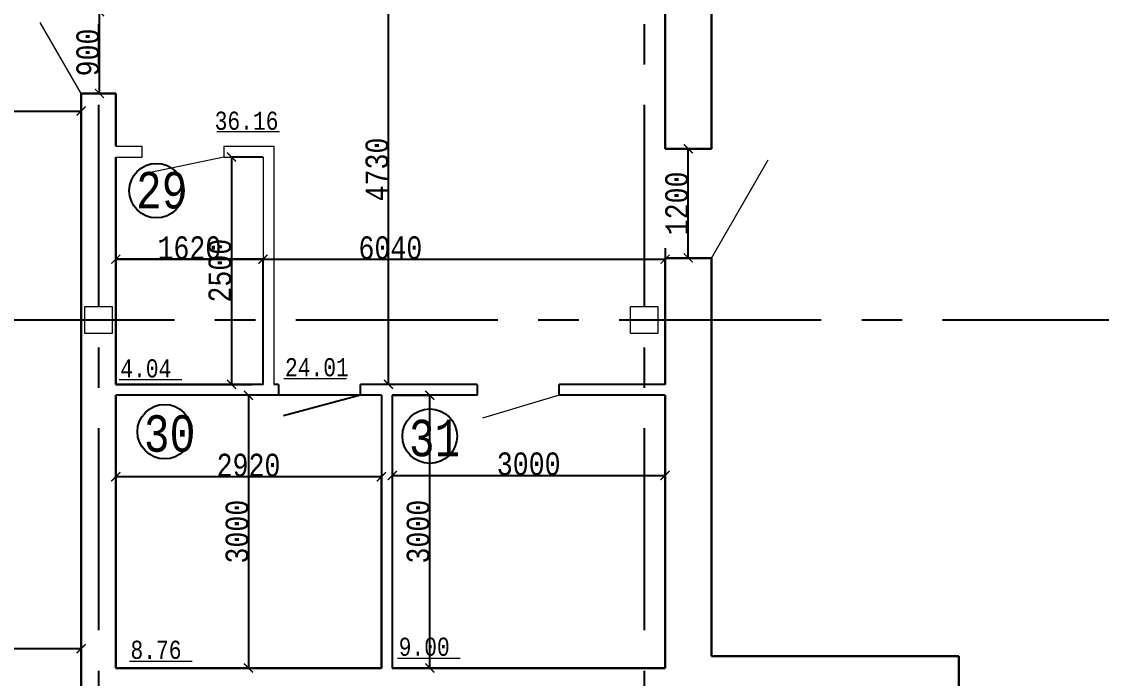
# Model space of a CAD drawing. Header units: millimetres. Extents: x -689206 to 4969298, y -1019800 to 703299.
# Drawn here: x 309527 to 321401, y -71044 to -63820 of the extents above; entities that cross this region are included whole.
import ezdxf

# ---------------------------------------------------------------- set-up
doc = ezdxf.new("R2010")
doc.units = ezdxf.units.MM
doc.linetypes.add('осеваяX2', pattern=[101.6, 63.5, -12.7, 12.7, -12.7])
doc.layers.add('РАЗМЕРЫ', color=7, linetype='Continuous', lineweight=9)
doc.layers.add('стены', color=7, linetype='Continuous', lineweight=20)
doc.layers.add('четотам', color=7, linetype='Continuous')
doc.styles.add('Аннотативный', font='isocteur.ttf', dxfattribs={"width": 0.7, "height": 250})
doc.dimstyles.new('Аннотативный', dxfattribs={"dimscale": 0, "dimtxt": 250, "dimasz": 100, "dimexe": 1.25, "dimexo": 0.625, "dimtad": 1, "dimdec": 0, "dimtxsty": 'Аннотативный', "dimblk": 'ARCHTICK', "dimcen": 2.5, "dimadec": 0, "dimazin": 0, "dimtfac": 1, "dimtdec": 0, "dimtmove": 0, "dimatfit": 3, "dimfxl": 1, "dimarcsym": 0})

# ---------------------------------------------------------------- blocks, each defined once
blk = doc.blocks.new('_ArchTick')
at = {"color": 0, "linetype": 'ByBlock', "const_width": 0.15}
blk.add_lwpolyline([(-0.5, -0.5), (0.5, 0.5)], dxfattribs=at)
blk = doc.blocks.new('*D916')
at = {"layer": 'Defpoints', "color": 0, "lineweight": 30, "transparency": 16777216}
for p in [(313483, -67930), (312022, -70930), (313483, -70930)]:
    blk.add_point(p, dxfattribs=at)
at = {"layer": 'стены', "color": 0, "lineweight": -2, "transparency": 16777216}
for p, q in [((313482, -67930), (312021, -67930)), ((312022, -67930), (312022, -70930)), ((313482, -70930), (312021, -70930))]:
    blk.add_line(p, q, dxfattribs=at)
at = {"layer": 'стены', "color": 0, "lineweight": -2, "transparency": 16777216, "xscale": 100, "yscale": 100, "zscale": 100}
for p, rotation in [((312022, -67930), 90), ((312022, -70930), 270)]:
    blk.add_blockref('_ArchTick', p, dxfattribs=dict(at, rotation=rotation))
at = {"layer": 'стены', "color": 0, "lineweight": 13, "transparency": 16777216, "insert": (311897, -69430), "char_height": 250, "attachment_point": 5, "rotation": 90, "style": 'Аннотативный'}
blk.add_mtext('3000', dxfattribs=at)
blk = doc.blocks.new('*D917')
at = {"layer": 'Defpoints', "color": 0, "lineweight": 30, "transparency": 16777216}
for p in [(310562, -68826), (310562, -70930), (313483, -70930)]:
    blk.add_point(p, dxfattribs=at)
at = {"layer": 'стены', "color": 0, "lineweight": -2, "transparency": 16777216}
for p, q in [((310562, -70930), (310562, -68824)), ((313483, -68826), (310562, -68826)), ((313483, -70930), (313483, -68824))]:
    blk.add_line(p, q, dxfattribs=at)
at = {"layer": 'стены', "color": 0, "lineweight": -2, "transparency": 16777216, "xscale": 100, "yscale": 100, "zscale": 100, "rotation": 180}
blk.add_blockref('_ArchTick', (310562, -68826), dxfattribs=at)
at = {"layer": 'стены', "color": 0, "lineweight": -2, "transparency": 16777216, "xscale": 100, "yscale": 100, "zscale": 100}
blk.add_blockref('_ArchTick', (313483, -68826), dxfattribs=at)
at = {"layer": 'стены', "color": 0, "lineweight": 13, "transparency": 16777216, "insert": (312022, -68700), "char_height": 250, "attachment_point": 5, "style": 'Аннотативный'}
blk.add_mtext('2920', dxfattribs=at)
blk = doc.blocks.new('*D918')
at = {"layer": 'Defpoints', "color": 0, "lineweight": 30, "transparency": 16777216}
for p in [(313603, -67930), (316603, -67930), (316603, -68812)]:
    blk.add_point(p, dxfattribs=at)
at = {"layer": 'стены', "color": 0, "lineweight": -2, "transparency": 16777216}
for p, q in [((313603, -67931), (313603, -68813)), ((316603, -67931), (316603, -68813)), ((313603, -68812), (316603, -68812))]:
    blk.add_line(p, q, dxfattribs=at)
at = {"layer": 'стены', "color": 0, "lineweight": -2, "transparency": 16777216, "xscale": 100, "yscale": 100, "zscale": 100, "rotation": 180}
blk.add_blockref('_ArchTick', (313603, -68812), dxfattribs=at)
at = {"layer": 'стены', "color": 0, "lineweight": -2, "transparency": 16777216, "xscale": 100, "yscale": 100, "zscale": 100}
blk.add_blockref('_ArchTick', (316603, -68812), dxfattribs=at)
at = {"layer": 'стены', "color": 0, "lineweight": 13, "transparency": 16777216, "insert": (315103, -68686), "char_height": 250, "attachment_point": 5, "style": 'Аннотативный'}
blk.add_mtext('3000', dxfattribs=at)
blk = doc.blocks.new('*D943')
at = {"layer": 'Defpoints', "color": 0, "lineweight": 30, "transparency": 16777216}
for p in [(316858, -65220), (316858, -65220), (316858, -66420)]:
    blk.add_point(p, dxfattribs=at)
at = {"layer": 'стены', "color": 0, "lineweight": -2, "transparency": 16777216}
for p, q in [((316858, -66420), (316858, -65220)), ((316859, -65220), (316859, -65220)), ((316859, -66420), (316859, -66420))]:
    blk.add_line(p, q, dxfattribs=at)
at = {"layer": 'стены', "color": 0, "lineweight": -2, "transparency": 16777216, "xscale": 100, "yscale": 100, "zscale": 100}
for p, rotation in [((316858, -65220), 90), ((316858, -66420), 270)]:
    blk.add_blockref('_ArchTick', p, dxfattribs=dict(at, rotation=rotation))
at = {"layer": 'стены', "color": 0, "lineweight": 13, "transparency": 16777216, "insert": (316732, -65820), "char_height": 250, "attachment_point": 5, "rotation": 90, "style": 'Аннотативный'}
blk.add_mtext('1200', dxfattribs=at)
blk = doc.blocks.new('*D945')
at = {"layer": 'Defpoints', "color": 0, "lineweight": 30, "transparency": 16777216}
for p in [(313562, -63083), (313562, -63083), (313579, -67810)]:
    blk.add_point(p, dxfattribs=at)
at = {"layer": 'стены', "color": 0, "lineweight": -2, "transparency": 16777216}
for p, q in [((313562, -67810), (313562, -63083)), ((313563, -63083), (313563, -63083)), ((313578, -67810), (313561, -67810))]:
    blk.add_line(p, q, dxfattribs=at)
at = {"layer": 'стены', "color": 0, "lineweight": -2, "transparency": 16777216, "xscale": 100, "yscale": 100, "zscale": 100}
for p, rotation in [((313562, -63083), 90), ((313562, -67810), 270)]:
    blk.add_blockref('_ArchTick', p, dxfattribs=dict(at, rotation=rotation))
at = {"layer": 'стены', "color": 0, "lineweight": 13, "transparency": 16777216, "insert": (313436, -65447), "char_height": 250, "attachment_point": 5, "rotation": 90, "style": 'Аннотативный'}
blk.add_mtext('4730', dxfattribs=at)
blk = doc.blocks.new('*D946')
at = {"layer": 'Defpoints', "color": 0, "lineweight": 30, "transparency": 16777216}
for p in [(310562, -66310), (316603, -66310), (316603, -66434)]:
    blk.add_point(p, dxfattribs=at)
at = {"layer": 'стены', "color": 0, "lineweight": -2, "transparency": 16777216}
for p, q in [((310562, -66311), (310562, -66435)), ((316603, -66311), (316603, -66435)), ((310562, -66434), (316603, -66434))]:
    blk.add_line(p, q, dxfattribs=at)
at = {"layer": 'стены', "color": 0, "lineweight": -2, "transparency": 16777216, "xscale": 100, "yscale": 100, "zscale": 100, "rotation": 180}
blk.add_blockref('_ArchTick', (310562, -66434), dxfattribs=at)
at = {"layer": 'стены', "color": 0, "lineweight": -2, "transparency": 16777216, "xscale": 100, "yscale": 100, "zscale": 100}
blk.add_blockref('_ArchTick', (316603, -66434), dxfattribs=at)
at = {"layer": 'стены', "color": 0, "lineweight": 13, "transparency": 16777216, "insert": (313582, -66309), "char_height": 250, "attachment_point": 5, "style": 'Аннотативный'}
blk.add_mtext('6040', dxfattribs=at)
blk = doc.blocks.new('*D947')
at = {"layer": 'Defpoints', "color": 0, "lineweight": 30, "transparency": 16777216}
for p in [(310372, -63710), (310382, -63710), (310372, -64610)]:
    blk.add_point(p, dxfattribs=at)
at = {"layer": 'стены', "color": 0, "lineweight": -2, "transparency": 16777216}
for p, q in [((310373, -63710), (310383, -63710)), ((310382, -64610), (310382, -63710)), ((310373, -64610), (310383, -64610))]:
    blk.add_line(p, q, dxfattribs=at)
at = {"layer": 'стены', "color": 0, "lineweight": -2, "transparency": 16777216, "xscale": 100, "yscale": 100, "zscale": 100}
for p, rotation in [((310382, -63710), 90), ((310382, -64610), 270)]:
    blk.add_blockref('_ArchTick', p, dxfattribs=dict(at, rotation=rotation))
at = {"layer": 'стены', "color": 0, "lineweight": 13, "transparency": 16777216, "insert": (310256, -64160), "char_height": 250, "attachment_point": 5, "rotation": 90, "style": 'Аннотативный'}
blk.add_mtext('900', dxfattribs=at)
blk = doc.blocks.new('*D942')
at = {"layer": 'Defpoints', "color": 0, "lineweight": 30, "transparency": 16777216}
for p in [(303302, -64804), (310182, -64804), (310182, -64804)]:
    blk.add_point(p, dxfattribs=at)
at = {"layer": 'стены', "color": 0, "lineweight": -2, "transparency": 16777216}
for p, q in [((303302, -64804), (303302, -64803)), ((303302, -64804), (310182, -64804)), ((310182, -64804), (310182, -64803))]:
    blk.add_line(p, q, dxfattribs=at)
at = {"layer": 'стены', "color": 0, "lineweight": -2, "transparency": 16777216, "xscale": 100, "yscale": 100, "zscale": 100, "rotation": 180}
blk.add_blockref('_ArchTick', (303302, -64804), dxfattribs=at)
at = {"layer": 'стены', "color": 0, "lineweight": -2, "transparency": 16777216, "xscale": 100, "yscale": 100, "zscale": 100}
blk.add_blockref('_ArchTick', (310182, -64804), dxfattribs=at)
at = {"layer": 'стены', "color": 0, "lineweight": 13, "transparency": 16777216, "insert": (306742, -64679), "char_height": 250, "attachment_point": 5, "style": 'Аннотативный'}
blk.add_mtext('6880', dxfattribs=at)
blk = doc.blocks.new('*D1069')
at = {"layer": 'Defpoints', "color": 0, "linetype": 'ByBlock', "lineweight": 20, "transparency": 16777216}
for p in [(303300, -70717), (310182, -70717), (310182, -70717)]:
    blk.add_point(p, dxfattribs=at)
at = {"layer": 'РАЗМЕРЫ', "color": 0, "linetype": 'ByBlock', "lineweight": -2, "transparency": 16777216}
for p, q in [((303300, -70717), (303300, -70716)), ((303300, -70717), (310182, -70717)), ((310182, -70717), (310182, -70716))]:
    blk.add_line(p, q, dxfattribs=at)
at = {"layer": 'РАЗМЕРЫ', "color": 0, "linetype": 'ByBlock', "lineweight": -2, "transparency": 16777216, "xscale": 100, "yscale": 100, "zscale": 100, "rotation": 180}
blk.add_blockref('_ArchTick', (303300, -70717), dxfattribs=at)
at = {"layer": 'РАЗМЕРЫ', "color": 0, "linetype": 'ByBlock', "lineweight": -2, "transparency": 16777216, "xscale": 100, "yscale": 100, "zscale": 100}
blk.add_blockref('_ArchTick', (310182, -70717), dxfattribs=at)
at = {"layer": 'РАЗМЕРЫ', "color": 0, "linetype": 'ByBlock', "lineweight": 20, "transparency": 16777216, "insert": (306741, -70592), "char_height": 250, "attachment_point": 5, "style": 'Аннотативный'}
blk.add_mtext('6880', dxfattribs=at)
blk = doc.blocks.new('*D1086')
at = {"layer": 'Defpoints', "color": 0, "linetype": 'ByBlock', "lineweight": 20, "transparency": 16777216}
for p in [(313603, -67930), (314015, -67930), (313603, -70930)]:
    blk.add_point(p, dxfattribs=at)
at = {"layer": 'РАЗМЕРЫ', "color": 0, "linetype": 'ByBlock', "lineweight": -2, "transparency": 16777216}
for p, q in [((313604, -67930), (314016, -67930)), ((314015, -70930), (314015, -67930)), ((313604, -70930), (314016, -70930))]:
    blk.add_line(p, q, dxfattribs=at)
at = {"layer": 'РАЗМЕРЫ', "color": 0, "linetype": 'ByBlock', "lineweight": -2, "transparency": 16777216, "xscale": 100, "yscale": 100, "zscale": 100}
for p, rotation in [((314015, -67930), 90), ((314015, -70930), 270)]:
    blk.add_blockref('_ArchTick', p, dxfattribs=dict(at, rotation=rotation))
at = {"layer": 'РАЗМЕРЫ', "color": 0, "linetype": 'ByBlock', "lineweight": 20, "transparency": 16777216, "insert": (313889, -69430), "char_height": 250, "attachment_point": 5, "rotation": 90, "style": 'Аннотативный'}
blk.add_mtext('3000', dxfattribs=at)
blk = doc.blocks.new('*D1087')
at = {"layer": 'Defpoints', "color": 0, "linetype": 'ByBlock', "lineweight": 20, "transparency": 16777216}
for p in [(312182, -65310), (311835, -67810), (312182, -67810)]:
    blk.add_point(p, dxfattribs=at)
at = {"layer": 'РАЗМЕРЫ', "color": 0, "linetype": 'ByBlock', "lineweight": -2, "transparency": 16777216}
for p, q in [((312181, -65310), (311833, -65310)), ((311835, -65310), (311835, -67810)), ((312181, -67810), (311833, -67810))]:
    blk.add_line(p, q, dxfattribs=at)
at = {"layer": 'РАЗМЕРЫ', "color": 0, "linetype": 'ByBlock', "lineweight": -2, "transparency": 16777216, "xscale": 100, "yscale": 100, "zscale": 100}
for p, rotation in [((311835, -65310), 90), ((311835, -67810), 270)]:
    blk.add_blockref('_ArchTick', p, dxfattribs=dict(at, rotation=rotation))
at = {"layer": 'РАЗМЕРЫ', "color": 0, "linetype": 'ByBlock', "lineweight": 20, "transparency": 16777216, "insert": (311709, -66560), "char_height": 250, "attachment_point": 5, "rotation": 90, "style": 'Аннотативный'}
blk.add_mtext('2500', dxfattribs=at)
blk = doc.blocks.new('*D1088')
at = {"layer": 'Defpoints', "color": 0, "linetype": 'ByBlock', "lineweight": 20, "transparency": 16777216}
for p in [(310562, -66434), (310562, -67810), (312182, -67810)]:
    blk.add_point(p, dxfattribs=at)
at = {"layer": 'РАЗМЕРЫ', "color": 0, "linetype": 'ByBlock', "lineweight": -2, "transparency": 16777216}
for p, q in [((310562, -67810), (310562, -66433)), ((312182, -66434), (310562, -66434)), ((312182, -67810), (312182, -66433))]:
    blk.add_line(p, q, dxfattribs=at)
at = {"layer": 'РАЗМЕРЫ', "color": 0, "linetype": 'ByBlock', "lineweight": -2, "transparency": 16777216, "xscale": 100, "yscale": 100, "zscale": 100, "rotation": 180}
blk.add_blockref('_ArchTick', (310562, -66434), dxfattribs=at)
at = {"layer": 'РАЗМЕРЫ', "color": 0, "linetype": 'ByBlock', "lineweight": -2, "transparency": 16777216, "xscale": 100, "yscale": 100, "zscale": 100}
blk.add_blockref('_ArchTick', (312182, -66434), dxfattribs=at)
at = {"layer": 'РАЗМЕРЫ', "color": 0, "linetype": 'ByBlock', "lineweight": 20, "transparency": 16777216, "insert": (311372, -66309), "char_height": 250, "attachment_point": 5, "style": 'Аннотативный'}
blk.add_mtext('1620', dxfattribs=at)

msp = doc.modelspace()

# ---------------------------------------------------------------- linework, layer by layer
at = {"layer": 'РАЗМЕРЫ'}
for p, q in [((311675.4, -65030), (312364.6, -65030)), ((310600.3, -67758.5), (311289.5, -67758.5)), ((312411.6, -67745.9), (313100.9, -67745.9)), ((310712.6, -70853.3), (311401.8, -70853.3)), ((313661.8, -70820), (314351.1, -70820))]:
    msp.add_line(p, q, dxfattribs=at)
at = {"layer": 'РАЗМЕРЫ', "linetype": 'ByBlock', "lineweight": 20}
for p, q in [((310562.1, -65190.3), (310851.1, -65190.3)), ((310851.1, -65310.3), (310851.1, -65190.3)), ((311751.1, -65190.3), (311751.1, -65310.3)), ((311751.1, -65190.3), (312302.1, -65190.3)), ((312302.1, -65190.3), (312302.1, -67810.3)), ((310562.1, -65310.3), (310851.1, -65310.3)), ((311751.1, -65310.3), (310926.4, -65485.6)), ((311751.1, -65310.3), (312182.1, -65310.3)), ((312182.1, -65310.3), (312182.1, -67810.3))]:
    msp.add_line(p, q, dxfattribs=at)
at = {"layer": 'стены', "linetype": 'осеваяX2', "lineweight": 25, "ltscale": 35}
for p, q in [((310372.7, -46956.8), (310372.7, -92560)), ((316372.7, -46956.8), (316372.7, -91104.3)), ((266313.8, -67102.3), (328372.7, -67102.3))]:
    msp.add_line(p, q, dxfattribs=at)
at = {"layer": 'стены', "lineweight": 30}
for p, q in [((316602.9, -65220.5), (316602.9, -63200.3)), ((317112.9, -63710.3), (317112.9, -65220.5)), ((310182.1, -71710), (310182.1, -64610.4)), ((310182.1, -64610.4), (310562.1, -64610.4)), ((310562.1, -64610.4), (310562.1, -65190.3)), ((316602.9, -65220.5), (317112.9, -65220.5)), ((310562.1, -65310.3), (310562.1, -67710.3)), ((310562.1, -67810.3), (310562.1, -66310.3)), ((316602.9, -67810.3), (316602.9, -66420.5)), ((317112.9, -66420.5), (316602.9, -66420.5)), ((317112.9, -66420.5), (317112.9, -70800.3)), ((310562.1, -70930.3), (310562.1, -67930.3)), ((316602.9, -70930.3), (316602.9, -67930.3)), ((316602.9, -70930.3), (316602.9, -67930.3)), ((317112.9, -70800.3), (319835, -70800.3)), ((319835, -70800.3), (319835, -72030.1)), ((313482.9, -70930.3), (310562.1, -70930.3)), ((316602.9, -70930.3), (313602.9, -70930.3))]:
    msp.add_line(p, q, dxfattribs=at)
at = {"layer": 'стены', "lineweight": 20}
for p, q in [((310182.1, -64610.4), (309732, -63830.8)), ((317112.9, -66420.5), (317737.1, -65339.4)), ((315438.1, -67930.3), (314596.8, -68183.5))]:
    msp.add_line(p, q, dxfattribs=at)
at = {"layer": 'стены', "lineweight": 25}
for p, q in [((312062.1, -67810.3), (310562.1, -67810.3)), ((310562.1, -67810.3), (312062.1, -67810.3)), ((312182.1, -67810.3), (312062.1, -67810.3)), ((312351.8, -67810.3), (312302.1, -67810.3)), ((312351.8, -67810.3), (312351.8, -67930.3)), ((314538.1, -67810.3), (313251.8, -67810.3)), ((313251.8, -67930.3), (313251.8, -67810.3)), ((314538.1, -67810.3), (314538.1, -67930.3)), ((316602.9, -67810.3), (315438.1, -67810.3)), ((315438.1, -67930.3), (315438.1, -67810.3)), ((312351.8, -67930.3), (310562.1, -67930.3)), ((313251.8, -67930.3), (312406.7, -68156.4)), ((313482.9, -67930.3), (313251.8, -67930.3)), ((313482.9, -67930.3), (313482.9, -70930.3)), ((314538.1, -67930.3), (313602.9, -67930.3)), ((313602.9, -67930.3), (313602.9, -70930.3)), ((316602.9, -67930.3), (315438.1, -67930.3))]:
    msp.add_line(p, q, dxfattribs=at)
at = {"layer": 'стены', "lineweight": 20}
for points in [[(310222.7, -66952.3), (310522.7, -66952.3), (310522.7, -67252.3), (310222.7, -67252.3)], [(316222.7, -66952.3), (316522.7, -66952.3), (316522.7, -67252.3), (316222.7, -67252.3)]]:
    msp.add_lwpolyline(points, close=True, dxfattribs=at)
at = {"layer": 'четотам'}
for centre in [(311010, -65680), (311100, -68330), (314014.7, -68380)]:
    msp.add_circle(centre, 300, dxfattribs=at)

# ---------------------------------------------------------------- texts
at = {"layer": 'РАЗМЕРЫ', "char_height": 200, "width": 656.117, "attachment_point": 1, "style": 'Аннотативный'}
for s, insert in [('36.16', (311649.9, -64810.6)), ('4.04', (310612, -67534.5)), ('24.01', (312423.3, -67521.8)), ('8.76', (310724.3, -70629.3)), ('9.00', (313673.5, -70595.9))]:
    msp.add_mtext(s, dxfattribs=dict(at, insert=insert))
at = {"layer": 'РАЗМЕРЫ', "lineweight": 20, "ltscale": 150, "char_height": 401.1, "width": 1460, "attachment_point": 1, "style": 'Аннотативный'}
for s, insert in [('29', (310785.8, -65474.1)), ('30', (310872, -68150.1)), ('31', (313786.7, -68200.1))]:
    msp.add_mtext(s, dxfattribs=dict(at, insert=insert))

# ---------------------------------------------------------------- dimensions: what is measured, and where the dimension line sits
at = {"layer": 'РАЗМЕРЫ', "linetype": 'ByBlock', "lineweight": 20}
for base, p1, p2, picture, middle in [((311834.6, -67810.3), (312182.1, -65310.3), (312182.1, -67810.3), '*D1087', (311709, -66560.3)), ((314014.7, -67930.3), (313602.9, -70930.3), (313602.9, -67930.3), '*D1086', (313889, -69430.3))]:
    dim = msp.add_linear_dim(base=base, p1=p1, p2=p2, angle=90, dimstyle='Аннотативный', dxfattribs=at)
    dim.commit()
    dim.dimension.update_dxf_attribs({"geometry": picture, "text_midpoint": middle})
dim = msp.add_linear_dim(base=(310562.1, -66434.1), p1=(312182.1, -67810.3), p2=(310562.1, -67810.3), dimstyle='Аннотативный', dxfattribs=at)
dim.commit()
dim.dimension.update_dxf_attribs({"geometry": '*D1088', "text_midpoint": (311372.1, -66308.5)})
dim = msp.add_linear_dim(base=(310182.1, -70717.4), p1=(303300.1, -70717.5), p2=(310182.1, -70717.4), text='6880', dimstyle='Аннотативный', dxfattribs=at)
dim.commit()
dim.dimension.update_dxf_attribs({"geometry": '*D1069', "text_midpoint": (306741.1, -70591.8)})
at = {"layer": 'стены', "lineweight": 13}
dim = msp.add_linear_dim(base=(313562, -63083.1), p1=(313578.9, -67810.3), p2=(313562, -63083.1), angle=90, text='4730', dimstyle='Аннотативный', dxfattribs=at)
dim.commit()
dim.dimension.update_dxf_attribs({"geometry": '*D945', "text_midpoint": (313436.4, -65446.7)})
for base, p1, p2, picture, middle in [((310381.9, -63710.4), (310372.1, -64610.4), (310372.1, -63710.4), '*D947', (310256.3, -64160.4)), ((316857.9, -65220.5), (316857.9, -66420.5), (316857.9, -65220.5), '*D943', (316732.3, -65820.5)), ((312022.5, -70930.3), (313482.9, -67930.3), (313482.9, -70930.3), '*D916', (311896.9, -69430.3))]:
    dim = msp.add_linear_dim(base=base, p1=p1, p2=p2, angle=90, dimstyle='Аннотативный', dxfattribs=at)
    dim.commit()
    dim.dimension.update_dxf_attribs({"geometry": picture, "text_midpoint": middle})
dim = msp.add_aligned_dim(p1=(303301.8, -64804.2), p2=(310182.1, -64804.2), distance=0, dimstyle='Аннотативный', dxfattribs=at)
dim.commit()
dim.dimension.update_dxf_attribs({"geometry": '*D942', "text_midpoint": (306742, -64678.6)})
for base, p1, p2, text, picture, middle in [((316602.9, -66434.1), (310562.1, -66310.3), (316602.9, -66310.3), '6040', '*D946', (313582.5, -66308.5)), ((310562.1, -68825.6), (313482.9, -70930.3), (310562.1, -70930.3), '2920', '*D917', (312022.5, -68700))]:
    dim = msp.add_linear_dim(base=base, p1=p1, p2=p2, text=text, dimstyle='Аннотативный', dxfattribs=at)
    dim.commit()
    dim.dimension.update_dxf_attribs({"geometry": picture, "text_midpoint": middle})
dim = msp.add_linear_dim(base=(316602.9, -68812), p1=(313602.9, -67930.3), p2=(316602.9, -67930.3), dimstyle='Аннотативный', dxfattribs=at)
dim.commit()
dim.dimension.update_dxf_attribs({"geometry": '*D918', "text_midpoint": (315102.9, -68686.4)})

doc.saveas('drawing.dxf')
